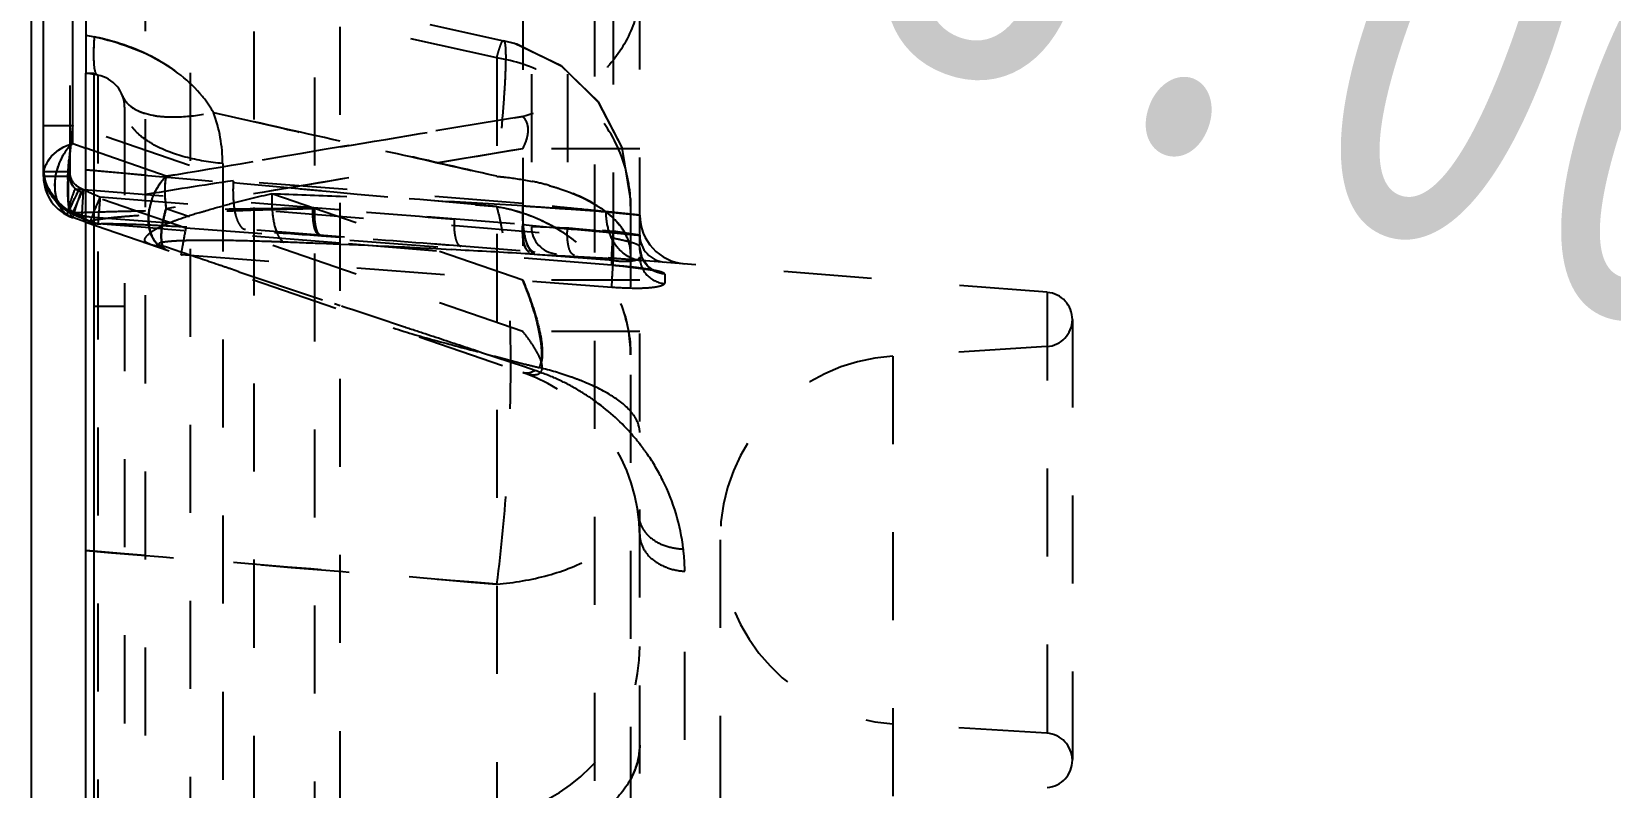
# Model space of a CAD drawing. Header units: millimetres. Extents: x 3054 to 4939, y -1170 to 130.
# Drawn here: x 3636.41 to 3665.68, y -171.5 to -157.48 of the extents above; entities that cross this region are included whole.
import ezdxf

# ---------------------------------------------------------------- set-up
doc = ezdxf.new("R2010")
doc.units = ezdxf.units.MM
doc.header["$LTSCALE"] = 16.335
doc.header["$PDMODE"] = 3
doc.header["$PDSIZE"] = 0.3125
doc.linetypes.add('HIDDEN', pattern=[0.2, 0.1, -0.1])
doc.layers.get('0').update_dxf_attribs({"linetype": 'CONTINUOUS'})
doc.layers.get('Defpoints').update_dxf_attribs({"linetype": 'CONTINUOUS'})
doc.layers.add('21', color=7, linetype='CONTINUOUS')
doc.styles.get("Standard").update_dxf_attribs({"font": 'txt', "width": 0.8})
doc.dimstyles.get("Standard").update_dxf_attribs({"dimtxt": 0.15625, "dimasz": 0.1875, "dimexe": 0.125, "dimexo": 0.0625, "dimtad": 0, "dimtih": 1, "dimtoh": 1, "dimdsep": 46, "dimtxsty": 'Standard', "dimcen": 0.09, "dimadec": 0, "dimazin": 0, "dimtp": 0.01, "dimtm": 0.01, "dimtfac": 1, "dimtofl": 0, "dimtmove": 0, "dimatfit": 3, "dimfxl": 0, "dimtolj": 1, "dimarcsym": 0})

# ---------------------------------------------------------------- blocks, each defined once
blk = doc.blocks.new('*D56')
at = {"color": 4, "lineweight": -2}
for p, q in [((3636.413, -222.472), (3636.413, -47.587)), ((3644.413, -47.587), (3657.538, -47.587)), ((3706.558, -47.587), (3681.005, -47.587)), ((3714.558, -73.33), (3714.558, -47.587))]:
    blk.add_line(p, q, dxfattribs=at)
at = {"color": 4}
for points in [[(3644.413, -46.254), (3644.413, -48.921), (3636.413, -47.587)], [(3706.558, -46.254), (3706.558, -48.921), (3714.558, -47.587)]]:
    blk.add_solid(points, dxfattribs=at)
at = {"layer": 'Defpoints', "color": 0}
for p in [(3714.558, -47.587), (3714.558, -73.33), (3636.413, -222.472)]:
    blk.add_point(p, dxfattribs=at)
at = {"color": 6, "insert": (3669.271, -47.587), "char_height": 8, "attachment_point": 5}
blk.add_mtext('\\A1;78.15', dxfattribs=at)
blk = doc.blocks.new('*D75')
at = {"color": 4, "lineweight": -2}
blk.add_line((3667.793, -159.258), (3675.299, -162.027), dxfattribs=at)
at = {"color": 4}
blk.add_solid([(3675.76, -160.776), (3674.838, -163.278), (3682.805, -164.795)], dxfattribs=at)
at = {"layer": 'Defpoints', "color": 0}
for p in [(3682.805, -164.795), (3690.31, -167.564)]:
    blk.add_point(p, dxfattribs=at)
at = {"color": 6, "insert": (3656.785, -155.198), "char_height": 8, "attachment_point": 5, "rotation": 339.7526}
blk.add_mtext('\\A1;∅8.00', dxfattribs=at)

msp = doc.modelspace()

# ---------------------------------------------------------------- linework, layer by layer
at = {"layer": '21', "color": 8, "linetype": 'HIDDEN'}
for p, q in [((3641.648, -119.123), (3641.661, -195.088)), ((3642.135, -194.959), (3642.135, -119.623)), ((3638.523, -307.753), (3638.523, -120.925)), ((3640.533, -134.607), (3640.533, -307.753)), ((3639.353, -135.371), (3639.353, -272.822)), ((3646.858, -217.119), (3646.858, -136.775)), ((3647.688, -275.791), (3647.688, -137.764)), ((3645.678, -145.2), (3645.678, -161.099)), ((3646.348, -145.2), (3646.348, -161.125)), ((3647.199, -161.724), (3647.199, -147.783)), ((3645.519, -150.02), (3645.519, -163.042)), ((3637.122, -151.943), (3637.122, -160.169)), ((3637.418, -155.942), (3645.164, -157.648)), ((3645.038, -157.964), (3637.418, -156.286)), ((3637.418, -157.544), (3637.58, -157.575)), ((3645.038, -157.964), (3645.038, -187.446)), ((3637.418, -158.289), (3637.418, -158.249)), ((3637.642, -158.289), (3637.418, -158.249)), ((3637.568, -158.259), (3637.568, -158.249)), ((3637.642, -158.289), (3637.642, -182.589)), ((3638.138, -158.88), (3638.138, -181.999)), ((3636.633, -159.219), (3637.175, -159.219)), ((3645.519, -162.092), (3637.175, -159.219)), ((3638.907, -160.162), (3637.418, -159.639)), ((3647.688, -159.651), (3645.519, -159.651)), ((3636.633, -160.073), (3636.684, -160.364)), ((3636.633, -160.073), (3637.122, -160.073)), ((3637.567, -160.056), (3638.137, -160.107)), ((3639.956, -159.926), (3639.956, -182.189)), ((3637.122, -160.169), (3636.633, -160.169)), ((3636.683, -160.362), (3636.921, -160.711)), ((3636.684, -160.366), (3636.924, -160.712)), ((3637.224, -160.395), (3647.199, -161.18)), ((3645.519, -160.667), (3640.153, -160.244)), ((3639.273, -161.125), (3637.326, -160.454)), ((3637.682, -160.545), (3647.199, -161.314)), ((3647.518, -160.578), (3647.518, -187.889)), ((3636.924, -160.713), (3637.1, -160.827)), ((3655.244, -162.316), (3637.073, -160.886)), ((3637.097, -160.826), (3637.174, -160.862)), ((3637.114, -160.807), (3637.1, -160.827)), ((3637.1, -160.827), (3637.1, -160.827)), ((3637.11, -160.78), (3637.114, -160.807)), ((3637.174, -160.862), (3637.174, -160.861)), ((3637.347, -160.908), (3637.174, -160.862)), ((3637.476, -160.834), (3637.4, -160.837)), ((3637.556, -160.832), (3637.476, -160.834)), ((3637.643, -160.829), (3637.556, -160.832)), ((3637.692, -160.828), (3637.643, -160.829)), ((3645.519, -163.042), (3638.907, -160.766)), ((3647.06, -160.822), (3647.688, -160.885)), ((3637.418, -161.013), (3645.519, -163.803)), ((3637.497, -161.007), (3637.504, -160.998)), ((3637.656, -161.044), (3637.655, -161.045)), ((3638.138, -161.083), (3637.656, -161.044)), ((3638.523, -161.114), (3638.138, -161.083)), ((3638.937, -161.148), (3638.523, -161.114)), ((3639.242, -161.172), (3638.937, -161.148)), ((3642.135, -161.406), (3639.242, -161.172)), ((3647.199, -161.724), (3639.273, -161.125)), ((3641.788, -161.266), (3642.135, -161.291)), ((3647.688, -161.257), (3645.519, -161.06)), ((3645.519, -161.06), (3645.697, -161.076)), ((3646.348, -161.125), (3645.678, -161.099)), ((3645.697, -161.076), (3646.416, -161.141)), ((3646.416, -161.141), (3646.531, -161.152)), ((3646.531, -161.152), (3647.543, -161.244)), ((3647.199, -161.18), (3647.688, -161.257)), ((3647.688, -161.257), (3647.199, -161.18)), ((3647.52, -161.24), (3647.577, -161.246)), ((3647.543, -161.244), (3647.688, -161.257)), ((3638.914, -161.481), (3638.832, -161.454)), ((3639.196, -161.575), (3638.914, -161.481)), ((3642.135, -161.427), (3641.75, -161.411)), ((3647.173, -161.813), (3642.135, -161.406)), ((3642.647, -161.449), (3642.135, -161.427)), ((3644.369, -161.533), (3644.198, -161.524)), ((3639.183, -161.615), (3647.173, -162.219)), ((3645.743, -161.61), (3645.641, -161.604)), ((3647.173, -161.813), (3647.171, -161.815)), ((3647.171, -161.815), (3647.372, -161.833)), ((3647.372, -161.833), (3647.61, -161.859)), ((3640.255, -161.933), (3640.117, -161.886)), ((3647.688, -162.092), (3645.519, -162.092)), ((3647.922, -161.907), (3647.958, -161.915)), ((3648.151, -161.978), (3648.151, -162.154)), ((3655.244, -162.316), (3655.244, -280.044)), ((3638.138, -162.576), (3637.568, -162.576)), ((3642.132, -162.564), (3642.027, -162.529)), ((3655.708, -162.819), (3655.708, -279.542)), ((3647.688, -163.042), (3645.519, -163.042)), ((3655.235, -163.322), (3652.38, -163.5)), ((3645.55, -163.7), (3644.756, -163.436)), ((3652.38, -163.5), (3652.38, -278.86)), ((3645.743, -163.765), (3645.55, -163.7)), ((3638.138, -167.167), (3637.568, -167.121)), ((3649.176, -166.91), (3649.176, -275.45)), ((3648.522, -173.887), (3648.522, -167.493)), ((3655.235, -170.499), (3652.38, -170.32))]:
    msp.add_line(p, q, dxfattribs=at)
at = {"layer": '21', "color": 7, "linetype": 'Continuous'}
for p, q in [((3637.418, -139.982), (3637.418, -158.249)), ((3636.633, -160.169), (3636.633, -151.932)), ((3637.175, -159.553), (3637.175, -155.817)), ((3637.418, -158.249), (3637.568, -158.249)), ((3637.418, -181.856), (3637.418, -158.289)), ((3637.568, -158.249), (3637.568, -182.629)), ((3637.175, -159.553), (3637.418, -159.639)), ((3637.418, -160.043), (3637.567, -160.056)), ((3637.418, -161.013), (3637.175, -160.93)), ((3637.568, -167.121), (3637.418, -167.109))]:
    msp.add_line(p, q, dxfattribs=at)
at = {"layer": '21', "color": 8, "linetype": 'HIDDEN'}
for points in [[(3647.518, -160.577), (3647.364, -159.63), (3646.92, -158.781), (3646.232, -158.115), (3645.368, -157.7), (3645.163, -157.647)], [(3647.367, -159.639), (3646.932, -158.797), (3646.256, -158.132), (3645.406, -157.712), (3645.163, -157.647)], [(3647.958, -161.915), (3647.972, -161.919), (3647.933, -161.901), (3647.829, -161.823), (3647.732, -161.683), (3647.688, -161.479)], [(3647.61, -161.859), (3647.797, -161.884), (3647.922, -161.907)]]:
    msp.add_lwpolyline(points, dxfattribs=at)
for centre, radius, start, end in [((3636.893, -161.391), 3.868, 67.4074, 68.5414), ((3636.976, -161.194), 3.654, 65.1173, 67.418), ((3637.042, -161.051), 3.497, 63.7657, 65.1042), ((3637.071, -160.991), 3.43, 61.3605, 63.7692), ((3637.538, -158.88), 0.6, 0, 80), ((4014.088, -2379.141), 2250.473, 99.426016, 99.596702), ((3637.233, -159.928), 2.722, 0.0434, 20.4309), ((4012.352, -2356.034), 2226.805, 99.481849, 99.654377), ((3637.37, -160.072), 0.736, 180.0351, 187.3029), ((3637.961, -160.35), 1.123, 160.9755, 170.7268), ((3654.032, -168.328), 18.524, 154.5692, 155.2651), ((3641.946, -150.598), 10.822, 244.5907, 245.2619), ((3641.737, -151.043), 10.33, 244.5806, 245.0119), ((3644.735, -164.931), 4.771, 74.5178, 78.4053), ((3637.516, -159.995), 0.907, 224.5654, 230.8202), ((3641.88, -150.74), 10.666, 245.2646, 246.1486), ((3641.891, -150.716), 10.692, 246.1476, 246.8165), ((3653.885, -161.863), 16.257, 175.3468, 176.2672), ((3639.728, -160.957), 1.148, 161.079, 170.4331), ((3639.753, -160.984), 1.176, 160.225, 169.3241), ((3645.27, -180.495), 20.485, 102.4176, 104.6782), ((3633.018, -376), 215.653, 87.57695, 87.9145), ((3633.137, -373.223), 212.874, 86.66528, 87.57729), ((3644.947, -160.715), 2.571, 0.0052, 2.9835), ((3641.916, -150.689), 11.224, 244.592, 246.8167), ((3641.028, -153.29), 8.475, 242.4967, 245.4312), ((3640.967, -153.412), 8.339, 242.4829, 243.0384), ((3638.684, -199.945), 39.129, 91.8811, 92.1941), ((3641.406, -286.399), 125.626, 91.49634, 91.69432), ((3641.059, -272.963), 112.185, 91.2957, 91.49825), ((3645.884, -505.437), 344.71, 90.70672, 91.22371), ((3641.912, -168.676), 8.193, 109.8041, 111.1416), ((3642.373, -169.931), 9.53, 107.4184, 109.8566), ((3611.987, -553.252), 393.612, 85.29856, 85.67588), ((3649.011, -113.944), 46.896, 265.7302, 265.9307), ((3651.089, -84.533), 76.38, 265.94152, 266.25963), ((3648.593, -160.885), 0.904, 180, 265.5), ((3637.695, -160.545), 0.502, 246.8167, 265.3788), ((3641.178, -166.769), 6.149, 111.1707, 111.9936), ((3646.181, -161.099), 0.502, 180, 265.5), ((3651.305, -113.361), 48.021, 264.0756, 264.3018), ((3646.68, -161.63), 0.843, 19.4164, 24.8137), ((3648.191, -161.257), 0.502, 180, 265.5), ((3639.646, -176.591), 15.238, 90.0428, 91.1011), ((3639.652, -187.724), 26.371, 89.4718, 90.0372), ((3639.605, -196.359), 35.006, 89.0951, 89.5243), ((3632.611, -384.815), 223.591, 87.65744, 87.82686), ((3613.059, -559.362), 399.132, 85.50026, 85.82245), ((3632.704, -382.679), 221.453, 87.02476, 87.42658), ((3632.791, -381.009), 219.781, 86.64821, 86.98032), ((3663.308, -162.629), 16.163, 175.3315, 176.2416), ((3641.863, -186.172), 25.424, 77.6908, 77.8849), ((3646.823, -161.595), 0.695, 0.0063, 3.7554), ((3652.755, -41.814), 120.001, 266.64975, 267.01023), ((3645.148, -197.499), 35.868, 86.2013, 86.7498), ((3647.788, -161.088), 0.641, 245.4017, 253.1089), ((3646.288, -180.084), 18.415, 85.6739, 86.1514), ((3647.769, -161.151), 0.576, 253.1168, 259.8117), ((3647.758, -161.21), 0.515, 259.8291, 265.463), ((3646.576, -176.226), 14.547, 85.5014, 85.6603), ((3783.222, 260.168), 445.656, 251.28861, 251.52907), ((3655.204, -162.819), 0.504, 273.5697, 85.5), ((3644.89, -163.479), 2.628, 0.0652, 21.3891), ((3671.938, -60.678), 106.294, 255.22068, 255.63014), ((3652.593, -166.91), 3.417, 93.5697, 266.4303), ((3644.472, -166.843), 3.216, 0, 71), ((3658.921, -111.326), 54, 255.6723, 255.9654), ((3644.403, -167.782), 4.234, 66.2509, 71.5564), ((3644.441, -167.688), 4.134, 60.5406, 66.2102), ((3644.406, -167.757), 4.211, 54.8144, 60.5927), ((3644.483, -167.647), 4.077, 41.8918, 54.8017), ((3646.839, -165.117), 0.902, 36.8871, 40.0021), ((3644.522, -167.61), 4.023, 37.9187, 41.8724), ((3644.55, -167.588), 3.987, 34.5705, 37.9124), ((3644.581, -167.566), 3.949, 26.4814, 34.5741), ((3644.654, -167.531), 3.868, 6.7397, 26.4933), ((3648.144, -166.428), 0.479, 186.4912, 192.3466), ((3644.472, -168.886), 3.216, 289.0001, 0), ((3655.204, -171.002), 0.504, 274.5, 86.4303)]:
    msp.add_arc(centre, radius, start, end, dxfattribs=at)
at = {"layer": '21', "color": 7, "linetype": 'Continuous'}
msp.add_arc((3637.437, -160.169), 0.804, 180, 250.9999, dxfattribs=at)
at = {"layer": '21', "color": 8, "linetype": 'HIDDEN'}
for points, knots in [([(3647.688, -156.666), (3647.688, -156.921), (3647.58, -157.463), (3647.111, -158.183), (3646.393, -158.741), (3645.818, -158.973), (3645.519, -159.054)], [0, 0, 0, 0, 0.221849, 0.466962, 0.731326, 1, 1, 1, 1]), ([(3637.642, -158.289), (3637.619, -158.285), (3637.584, -158.206), (3637.57, -158.07), (3637.565, -157.843), (3637.574, -157.672), (3637.58, -157.575)], [0, 0, 0, 0, 0.093058, 0.290195, 0.599469, 1, 1, 1, 1]), ([(3637.568, -157.952), (3637.568, -157.924), (3637.567, -157.798), (3637.573, -157.673), (3637.58, -157.575)], [0, 0, 0, 0, 0.218628, 1, 1, 1, 1]), ([(3637.58, -157.575), (3638.025, -157.671), (3638.879, -157.967), (3639.571, -158.6), (3639.784, -158.978)], [0, 0, 0, 0, 0.51178, 1, 1, 1, 1]), ([(3645.038, -157.964), (3645.05, -157.917), (3645.071, -157.837), (3645.106, -157.733), (3645.128, -157.677), (3645.154, -157.645), (3645.164, -157.648)], [0, 0, 0, 0, 0.4209, 0.72675, 0.916468, 1, 1, 1, 1]), ([(3645.164, -157.648), (3645.17, -157.649), (3645.181, -157.667), (3645.195, -157.727), (3645.203, -157.857), (3645.202, -158.069), (3645.191, -158.36), (3645.168, -158.722), (3645.135, -159.152), (3645.091, -159.64), (3645.057, -159.983), (3645.039, -160.163)], [0, 0, 0, 0, 0.007617, 0.022042, 0.074706, 0.159367, 0.274817, 0.419282, 0.590407, 0.785313, 1, 1, 1, 1]), ([(3639.784, -158.978), (3639.725, -158.873), (3639.443, -158.469), (3639.041, -158.158), (3638.715, -157.981)], [0, 0, 0, 0, 0.24497, 1, 1, 1, 1]), ([(3647.518, -160.715), (3647.518, -160.401), (3647.396, -159.741), (3646.857, -158.87), (3646.029, -158.236), (3645.368, -158.018), (3645.038, -157.964)], [0, 0, 0, 0, 0.235056, 0.48931, 0.750006, 1, 1, 1, 1]), ([(3638.101, -158.673), (3638.178, -158.882), (3638.534, -159.028), (3638.921, -159.063), (3639.299, -159.059), (3639.589, -159.019), (3639.784, -158.977)], [0, 0, 0, 0, 0.372603, 0.511833, 0.666419, 1, 1, 1, 1]), ([(3638.101, -158.673), (3638.109, -158.695), (3638.153, -158.786), (3638.232, -158.856), (3638.297, -158.898)], [0, 0, 0, 0, 0.228562, 1, 1, 1, 1]), ([(3639.956, -159.926), (3639.721, -159.906), (3639.271, -159.831), (3638.753, -159.639), (3638.43, -159.419), (3638.221, -159.209), (3638.138, -159.004), (3638.138, -158.88)], [0, 0, 0, 0, 0.314641, 0.605153, 0.72827, 0.833776, 1, 1, 1, 1]), ([(3638.297, -158.898), (3638.312, -158.907), (3638.378, -158.946), (3638.449, -158.974), (3638.505, -158.992)], [0, 0, 0, 0, 0.232296, 1, 1, 1, 1]), ([(3637.175, -159.219), (3637.148, -159.432), (3637.104, -159.827), (3637.075, -160.295), (3637.082, -160.601), (3637.1, -160.764), (3637.125, -160.868), (3637.157, -160.923), (3637.175, -160.93)], [0, 0, 0, 0, 0.371668, 0.686543, 0.808965, 0.902794, 0.965695, 1, 1, 1, 1]), ([(3637.175, -159.219), (3637.154, -159.386), (3637.118, -159.706), (3637.085, -160.151), (3637.081, -160.513), (3637.096, -160.724), (3637.114, -160.807)], [0, 0, 0, 0, 0.317399, 0.605364, 0.839112, 1, 1, 1, 1]), ([(3637.175, -159.219), (3637.169, -159.274), (3637.143, -159.491), (3637.122, -159.708), (3637.11, -159.869)], [0, 0, 0, 0, 0.256094, 1, 1, 1, 1]), ([(3637.175, -159.219), (3637.169, -159.276), (3637.144, -159.5), (3637.123, -159.723), (3637.111, -159.89)], [0, 0, 0, 0, 0.256461, 1, 1, 1, 1]), ([(3639.784, -158.978), (3640.222, -159.077), (3640.987, -159.256), (3642.082, -159.5), (3643.398, -159.784), (3644.382, -160.015), (3645.039, -160.163)], [0, 0, 0, 0, 0.250037, 0.437518, 0.624968, 1, 1, 1, 1]), ([(3645.519, -159.651), (3645.548, -159.596), (3645.598, -159.484), (3645.629, -159.312), (3645.606, -159.158), (3645.55, -159.081), (3645.519, -159.054)], [0, 0, 0, 0, 0.291597, 0.57104, 0.807886, 1, 1, 1, 1]), ([(3645.519, -159.651), (3645.55, -159.593), (3645.598, -159.481), (3645.627, -159.312), (3645.605, -159.163), (3645.552, -159.083), (3645.519, -159.054)], [0, 0, 0, 0, 0.308163, 0.570174, 0.794145, 1, 1, 1, 1]), ([(3638.268, -159.24), (3638.282, -159.259), (3638.351, -159.343), (3638.433, -159.414), (3638.5, -159.463)], [0, 0, 0, 0, 0.230517, 1, 1, 1, 1]), ([(3645.039, -160.163), (3644.555, -160.054), (3643.589, -159.828), (3642.619, -159.616), (3642.135, -159.51)], [0, 0, 0, 0, 0.500082, 1, 1, 1, 1]), ([(3636.633, -160.169), (3636.633, -160.102), (3636.661, -159.963), (3636.819, -159.714), (3637.028, -159.596), (3637.175, -159.555)], [0, 0, 0, 0, 0.231393, 0.473553, 1, 1, 1, 1]), ([(3637.116, -160.803), (3636.987, -160.729), (3636.772, -160.512), (3636.648, -160.23), (3636.633, -160.084)], [0, 0, 0, 0, 0.503778, 1, 1, 1, 1]), ([(3637.083, -160.22), (3637.084, -160.192), (3637.09, -160.072), (3637.098, -159.953), (3637.106, -159.862)], [0, 0, 0, 0, 0.236618, 1, 1, 1, 1]), ([(3637.111, -159.89), (3637.107, -159.942), (3637.095, -160.13), (3637.088, -160.318), (3637.09, -160.454)], [0, 0, 0, 0, 0.275733, 1, 1, 1, 1]), ([(3637.11, -159.869), (3637.106, -159.918), (3637.095, -160.099), (3637.089, -160.28), (3637.089, -160.411)], [0, 0, 0, 0, 0.273074, 1, 1, 1, 1]), ([(3637.303, -160.374), (3637.248, -160.347), (3637.154, -160.258), (3637.124, -160.134), (3637.122, -160.073)], [0, 0, 0, 0, 0.499329, 1, 1, 1, 1]), ([(3636.853, -160.169), (3636.842, -160.254), (3636.832, -160.419), (3636.885, -160.649), (3636.998, -160.833), (3637.115, -160.909), (3637.175, -160.93)], [0, 0, 0, 0, 0.287333, 0.550633, 0.783933, 1, 1, 1, 1]), ([(3637.303, -160.374), (3637.273, -160.436), (3637.232, -160.524), (3637.182, -160.633), (3637.153, -160.697), (3637.132, -160.747), (3637.112, -160.787), (3637.109, -160.808), (3637.097, -160.826), (3637.1, -160.827)], [0, 0, 0, 0, 0.414612, 0.587369, 0.727652, 0.835126, 0.920215, 0.978357, 1, 1, 1, 1]), ([(3640.153, -160.244), (3639.587, -160.329), (3638.771, -160.457), (3637.757, -160.637), (3637.306, -160.724), (3637.107, -160.773)], [0, 0, 0, 0, 0.554735, 0.801575, 1, 1, 1, 1]), ([(3637.326, -160.454), (3637.268, -160.435), (3637.165, -160.354), (3637.122, -160.231), (3637.122, -160.169)], [0, 0, 0, 0, 0.499988, 1, 1, 1, 1]), ([(3637.136, -160.641), (3637.142, -160.621), (3637.168, -160.538), (3637.198, -160.456), (3637.224, -160.395)], [0, 0, 0, 0, 0.235696, 1, 1, 1, 1]), ([(3638.907, -160.162), (3638.879, -160.19), (3638.767, -160.314), (3638.683, -160.464), (3638.642, -160.584)], [0, 0, 0, 0, 0.238255, 1, 1, 1, 1]), ([(3638.646, -160.586), (3638.661, -160.545), (3638.725, -160.391), (3638.82, -160.249), (3638.907, -160.162)], [0, 0, 0, 0, 0.260236, 1, 1, 1, 1]), ([(3638.907, -160.162), (3638.886, -160.25), (3638.873, -160.454), (3638.89, -160.656), (3638.907, -160.766)], [0, 0, 0, 0, 0.449763, 1, 1, 1, 1]), ([(3638.907, -160.162), (3638.887, -160.25), (3638.874, -160.454), (3638.891, -160.656), (3638.907, -160.766)], [0, 0, 0, 0, 0.449642, 1, 1, 1, 1]), ([(3640.153, -160.244), (3640.145, -160.354), (3640.145, -160.565), (3640.171, -160.815), (3640.224, -160.982), (3640.274, -161.082), (3640.334, -161.143), (3640.376, -161.146)], [0, 0, 0, 0, 0.338034, 0.64948, 0.772773, 0.871022, 1, 1, 1, 1]), ([(3647.518, -161.595), (3647.518, -161.514), (3647.486, -161.34), (3647.349, -161.091), (3647.119, -160.856), (3646.678, -160.556), (3645.972, -160.293), (3645.359, -160.191), (3645.038, -160.164)], [0, 0, 0, 0, 0.078876, 0.168298, 0.273662, 0.396531, 0.686288, 1, 1, 1, 1]), ([(3645.038, -160.164), (3645.093, -160.168), (3645.313, -160.19), (3645.531, -160.224), (3645.694, -160.258)], [0, 0, 0, 0, 0.247869, 1, 1, 1, 1]), ([(3646.008, -160.334), (3646.08, -160.354), (3646.351, -160.436), (3646.614, -160.546), (3646.795, -160.649)], [0, 0, 0, 0, 0.263545, 1, 1, 1, 1]), ([(3637.087, -160.82), (3637.09, -160.808), (3637.105, -160.748), (3637.121, -160.688), (3637.136, -160.641)], [0, 0, 0, 0, 0.199043, 1, 1, 1, 1]), ([(3637.089, -160.411), (3637.089, -160.448), (3637.091, -160.571), (3637.096, -160.695), (3637.11, -160.78)], [0, 0, 0, 0, 0.299585, 1, 1, 1, 1]), ([(3637.135, -160.738), (3637.14, -160.727), (3637.163, -160.673), (3637.188, -160.619), (3637.207, -160.577)], [0, 0, 0, 0, 0.206625, 1, 1, 1, 1]), ([(3637.326, -160.454), (3637.306, -160.513), (3637.276, -160.599), (3637.24, -160.711), (3637.216, -160.784), (3637.198, -160.843), (3637.182, -160.889), (3637.181, -160.911), (3637.172, -160.929), (3637.175, -160.93)], [0, 0, 0, 0, 0.370668, 0.549335, 0.706999, 0.833127, 0.924707, 0.980628, 1, 1, 1, 1]), ([(3637.174, -160.861), (3637.174, -160.856), (3637.18, -160.842), (3637.19, -160.814), (3637.207, -160.775), (3637.24, -160.699), (3637.296, -160.575), (3637.345, -160.467), (3637.373, -160.407)], [0, 0, 0, 0, 0.029803, 0.092271, 0.178316, 0.286601, 0.59629, 1, 1, 1, 1]), ([(3637.373, -160.407), (3637.368, -160.47), (3637.361, -160.563), (3637.354, -160.681), (3637.349, -160.756), (3637.347, -160.816), (3637.343, -160.866), (3637.347, -160.888), (3637.344, -160.907), (3637.347, -160.908)], [0, 0, 0, 0, 0.381928, 0.555249, 0.706607, 0.830802, 0.922965, 0.979954, 1, 1, 1, 1]), ([(3637.682, -160.545), (3637.671, -160.57), (3637.632, -160.663), (3637.592, -160.757), (3637.564, -160.826)], [0, 0, 0, 0, 0.267189, 1, 1, 1, 1]), ([(3639.52, -160.838), (3639.565, -160.824), (3639.751, -160.768), (3639.938, -160.716), (3640.08, -160.679)], [0, 0, 0, 0, 0.243028, 1, 1, 1, 1]), ([(3640.866, -160.49), (3640.861, -160.618), (3640.871, -160.857), (3640.915, -161.095), (3640.954, -161.197)], [0, 0, 0, 0, 0.538856, 1, 1, 1, 1]), ([(3645.519, -160.667), (3645.511, -160.776), (3645.511, -160.987), (3645.538, -161.238), (3645.59, -161.405), (3645.64, -161.504), (3645.701, -161.565), (3645.743, -161.568)], [0, 0, 0, 0, 0.338059, 0.649518, 0.772806, 0.871044, 1, 1, 1, 1]), ([(3647.688, -160.885), (3647.688, -160.885), (3647.683, -160.886), (3647.678, -160.883), (3647.664, -160.883), (3647.639, -160.88), (3647.595, -160.875), (3647.528, -160.868), (3647.443, -160.859), (3647.34, -160.849), (3647.22, -160.837), (3647.028, -160.817), (3646.751, -160.79), (3646.379, -160.753), (3645.963, -160.712), (3645.671, -160.682), (3645.519, -160.667)], [0, 0, 0, 0, 0.001136, 0.004503, 0.010091, 0.017886, 0.040045, 0.070875, 0.110232, 0.157819, 0.213307, 0.276368, 0.423708, 0.596346, 0.79026, 1, 1, 1, 1]), ([(3646.795, -160.649), (3646.851, -160.68), (3647.047, -160.801), (3647.226, -160.955), (3647.328, -161.086)], [0, 0, 0, 0, 0.278219, 1, 1, 1, 1]), ([(3637.073, -160.882), (3637.073, -160.879), (3637.077, -160.858), (3637.082, -160.838), (3637.087, -160.82)], [0, 0, 0, 0, 0.138732, 1, 1, 1, 1]), ([(3637.1, -160.827), (3637.098, -160.826), (3637.104, -160.816), (3637.107, -160.802), (3637.12, -160.772), (3637.129, -160.751), (3637.135, -160.738)], [0, 0, 0, 0, 0.067004, 0.248514, 0.556026, 1, 1, 1, 1]), ([(3637.499, -160.92), (3637.465, -160.917), (3637.326, -160.896), (3637.195, -160.834), (3637.107, -160.773)], [0, 0, 0, 0, 0.242234, 1, 1, 1, 1]), ([(3637.186, -160.844), (3637.184, -160.849), (3637.18, -160.853), (3637.176, -160.863), (3637.174, -160.862)], [0, 0, 0, 0, 0.743708, 1, 1, 1, 1]), ([(3637.564, -160.826), (3637.557, -160.845), (3637.535, -160.9), (3637.512, -160.955), (3637.5, -160.993)], [0, 0, 0, 0, 0.344974, 1, 1, 1, 1]), ([(3641.664, -160.765), (3641.268, -160.773), (3640.679, -160.789), (3639.902, -160.816), (3639.34, -160.838), (3638.801, -160.866), (3638.37, -160.893), (3638.048, -160.92), (3637.833, -160.942), (3637.654, -160.965), (3637.545, -160.981), (3637.504, -160.998)], [0, 0, 0, 0, 0.285178, 0.423897, 0.559152, 0.689471, 0.81248, 0.869539, 0.921949, 0.967821, 1, 1, 1, 1]), ([(3637.655, -161.045), (3637.653, -161.045), (3637.654, -161.037), (3637.652, -161.027), (3637.653, -161.006), (3637.654, -160.965), (3637.657, -160.897), (3637.661, -160.838), (3637.663, -160.805)], [0, 0, 0, 0, 0.018942, 0.070294, 0.153818, 0.268716, 0.585497, 1, 1, 1, 1]), ([(3638.907, -161.526), (3638.846, -161.505), (3638.728, -161.43), (3638.616, -161.244), (3638.571, -161.014), (3638.582, -160.85), (3638.597, -160.766)], [0, 0, 0, 0, 0.218649, 0.451382, 0.712697, 1, 1, 1, 1]), ([(3638.596, -160.766), (3638.582, -160.85), (3638.574, -161.015), (3638.619, -161.245), (3638.73, -161.43), (3638.846, -161.505), (3638.907, -161.526)], [0, 0, 0, 0, 0.288969, 0.551193, 0.783112, 1, 1, 1, 1]), ([(3638.907, -160.766), (3638.88, -160.855), (3638.838, -161.024), (3638.813, -161.228), (3638.82, -161.366), (3638.837, -161.455), (3638.874, -161.515), (3638.907, -161.526)], [0, 0, 0, 0, 0.353589, 0.653784, 0.773272, 0.869591, 1, 1, 1, 1]), ([(3638.907, -161.526), (3638.874, -161.515), (3638.837, -161.455), (3638.82, -161.366), (3638.813, -161.228), (3638.838, -161.024), (3638.88, -160.855), (3638.907, -160.766)], [0, 0, 0, 0, 0.13041, 0.22673, 0.346217, 0.646412, 1, 1, 1, 1]), ([(3641.756, -161.255), (3641.731, -161.253), (3641.68, -161.2), (3641.648, -161.092), (3641.626, -160.937), (3641.627, -160.82), (3641.632, -160.754)], [0, 0, 0, 0, 0.141264, 0.35027, 0.633635, 1, 1, 1, 1]), ([(3641.788, -161.266), (3641.763, -161.262), (3641.714, -161.208), (3641.663, -161.038), (3641.657, -160.88), (3641.664, -160.765)], [0, 0, 0, 0, 0.143846, 0.355385, 1, 1, 1, 1]), ([(3644.249, -160.96), (3644.244, -161.026), (3644.243, -161.143), (3644.265, -161.298), (3644.297, -161.405), (3644.348, -161.459), (3644.373, -161.461)], [0, 0, 0, 0, 0.366329, 0.649721, 0.858749, 1, 1, 1, 1]), ([(3645.038, -160.725), (3645.368, -160.779), (3646.029, -160.997), (3646.857, -161.631), (3647.396, -162.503), (3647.518, -163.162), (3647.518, -163.476)], [0, 0, 0, 0, 0.249996, 0.510693, 0.764946, 1, 1, 1, 1]), ([(3645.038, -160.725), (3645.281, -160.765), (3645.771, -160.904), (3646.438, -161.288), (3646.99, -161.835), (3647.245, -162.286), (3647.337, -162.521)], [0, 0, 0, 0, 0.242747, 0.496493, 0.751822, 1, 1, 1, 1]), ([(3645.039, -167.732), (3645.124, -167.071), (3645.252, -165.721), (3645.316, -163.774), (3645.276, -162.263), (3645.165, -161.279), (3645.087, -160.888), (3645.038, -160.725)], [0, 0, 0, 0, 0.284376, 0.577866, 0.830325, 0.927543, 1, 1, 1, 1]), ([(3645.519, -160.71), (3645.512, -160.848), (3645.519, -161.101), (3645.565, -161.354), (3645.611, -161.459)], [0, 0, 0, 0, 0.547175, 1, 1, 1, 1]), ([(3646.106, -160.751), (3646.196, -160.757), (3646.514, -160.778), (3646.833, -160.799), (3647.06, -160.822)], [0, 0, 0, 0, 0.282687, 1, 1, 1, 1]), ([(3647.06, -160.822), (3647.058, -160.893), (3647.074, -161.074), (3647.16, -161.348), (3647.297, -161.519), (3647.377, -161.583)], [0, 0, 0, 0, 0.250667, 0.63773, 1, 1, 1, 1]), ([(3637.656, -161.044), (3637.708, -161.041), (3637.83, -161.04), (3638.109, -161.045), (3638.506, -161.06), (3639.013, -161.085), (3639.732, -161.126), (3640.659, -161.186), (3641.408, -161.238), (3641.788, -161.266)], [0, 0, 0, 0, 0.038294, 0.087982, 0.202343, 0.326467, 0.45586, 0.723966, 1, 1, 1, 1]), ([(3638.512, -161.341), (3638.512, -161.324), (3638.532, -161.287), (3638.602, -161.212), (3638.675, -161.16), (3638.731, -161.131)], [0, 0, 0, 0, 0.160103, 0.382943, 1, 1, 1, 1]), ([(3638.731, -161.131), (3638.742, -161.125), (3638.789, -161.102), (3638.838, -161.082), (3638.875, -161.067)], [0, 0, 0, 0, 0.236738, 1, 1, 1, 1]), ([(3639.273, -161.125), (3639.251, -161.232), (3639.222, -161.376), (3639.194, -161.539), (3639.184, -161.596), (3639.183, -161.615)], [0, 0, 0, 0, 0.657213, 0.883402, 1, 1, 1, 1]), ([(3640.954, -161.197), (3640.96, -161.212), (3640.981, -161.262), (3641.009, -161.311), (3641.034, -161.34)], [0, 0, 0, 0, 0.290007, 1, 1, 1, 1]), ([(3645.519, -161.06), (3645.513, -161.147), (3645.515, -161.293), (3645.544, -161.439), (3645.57, -161.492)], [0, 0, 0, 0, 0.596783, 1, 1, 1, 1]), ([(3645.643, -161.561), (3645.618, -161.559), (3645.567, -161.505), (3645.535, -161.398), (3645.513, -161.243), (3645.515, -161.126), (3645.519, -161.06)], [0, 0, 0, 0, 0.141283, 0.350299, 0.633679, 1, 1, 1, 1]), ([(3646.476, -161.626), (3646.45, -161.624), (3646.398, -161.572), (3646.365, -161.463), (3646.342, -161.308), (3646.344, -161.191), (3646.348, -161.125)], [0, 0, 0, 0, 0.143127, 0.352314, 0.634976, 1, 1, 1, 1]), ([(3646.353, -161.372), (3646.35, -161.354), (3646.343, -161.272), (3646.344, -161.189), (3646.348, -161.125)], [0, 0, 0, 0, 0.225685, 1, 1, 1, 1]), ([(3647.688, -161.257), (3647.688, -161.255), (3647.675, -161.258), (3647.662, -161.252), (3647.63, -161.251), (3647.59, -161.246), (3647.537, -161.241), (3647.445, -161.232), (3647.305, -161.219), (3647.11, -161.2), (3646.88, -161.177), (3646.622, -161.152), (3646.442, -161.135), (3646.348, -161.125)], [0, 0, 0, 0, 0.004519, 0.017892, 0.04002, 0.070797, 0.110088, 0.15761, 0.276019, 0.423226, 0.595836, 0.789897, 1, 1, 1, 1]), ([(3646.537, -161.144), (3646.64, -161.155), (3646.968, -161.186), (3647.296, -161.218), (3647.52, -161.24)], [0, 0, 0, 0, 0.315314, 1, 1, 1, 1]), ([(3647.173, -161.681), (3647.171, -161.681), (3647.171, -161.675), (3647.17, -161.663), (3647.171, -161.632), (3647.172, -161.588), (3647.175, -161.53), (3647.179, -161.46), (3647.187, -161.342), (3647.194, -161.247), (3647.199, -161.18)], [0, 0, 0, 0, 0.006205, 0.022874, 0.085196, 0.178968, 0.293598, 0.430861, 0.598455, 1, 1, 1, 1]), ([(3647.199, -161.18), (3647.196, -161.22), (3647.185, -161.363), (3647.175, -161.506), (3647.171, -161.609)], [0, 0, 0, 0, 0.280524, 1, 1, 1, 1]), ([(3647.328, -161.086), (3647.34, -161.102), (3647.384, -161.162), (3647.422, -161.227), (3647.445, -161.277)], [0, 0, 0, 0, 0.262326, 1, 1, 1, 1]), ([(3647.577, -161.246), (3647.593, -161.247), (3647.62, -161.251), (3647.658, -161.252), (3647.673, -161.258), (3647.688, -161.255), (3647.688, -161.257)], [0, 0, 0, 0, 0.433773, 0.746577, 0.936085, 1, 1, 1, 1]), ([(3638.609, -161.423), (3638.597, -161.419), (3638.564, -161.406), (3638.528, -161.385), (3638.517, -161.363)], [0, 0, 0, 0, 0.329551, 1, 1, 1, 1]), ([(3638.609, -161.423), (3638.627, -161.429), (3638.7, -161.45), (3638.776, -161.457), (3638.832, -161.454)], [0, 0, 0, 0, 0.256361, 1, 1, 1, 1]), ([(3639.354, -161.356), (3639.293, -161.357), (3639.175, -161.36), (3639.03, -161.367), (3638.925, -161.377), (3638.855, -161.386), (3638.811, -161.395), (3638.773, -161.407), (3638.773, -161.417)], [0, 0, 0, 0, 0.310741, 0.601622, 0.734023, 0.852235, 0.948869, 1, 1, 1, 1]), ([(3638.773, -161.417), (3638.773, -161.425), (3638.798, -161.441), (3638.818, -161.448), (3638.832, -161.454)], [0, 0, 0, 0, 0.344421, 1, 1, 1, 1]), ([(3640.117, -161.886), (3640.037, -161.86), (3639.73, -161.756), (3639.424, -161.652), (3639.196, -161.575)], [0, 0, 0, 0, 0.259226, 1, 1, 1, 1]), ([(3641.089, -161.385), (3641.01, -161.381), (3640.7, -161.37), (3640.389, -161.361), (3640.158, -161.357)], [0, 0, 0, 0, 0.254116, 1, 1, 1, 1]), ([(3641.034, -161.34), (3641.038, -161.345), (3641.054, -161.363), (3641.074, -161.378), (3641.089, -161.385)], [0, 0, 0, 0, 0.283619, 1, 1, 1, 1]), ([(3645.57, -161.492), (3645.574, -161.502), (3645.59, -161.531), (3645.62, -161.559), (3645.643, -161.561)], [0, 0, 0, 0, 0.307498, 1, 1, 1, 1]), ([(3645.611, -161.459), (3645.615, -161.469), (3645.632, -161.503), (3645.653, -161.537), (3645.67, -161.558)], [0, 0, 0, 0, 0.280451, 1, 1, 1, 1]), ([(3647.171, -161.815), (3647.17, -161.815), (3647.171, -161.805), (3647.169, -161.793), (3647.17, -161.769), (3647.171, -161.727), (3647.174, -161.659), (3647.178, -161.602), (3647.18, -161.57)], [0, 0, 0, 0, 0.022157, 0.082281, 0.176248, 0.29831, 0.601236, 1, 1, 1, 1]), ([(3647.446, -161.369), (3647.433, -161.366), (3647.379, -161.353), (3647.324, -161.341), (3647.283, -161.332)], [0, 0, 0, 0, 0.237271, 1, 1, 1, 1]), ([(3647.475, -161.35), (3647.48, -161.367), (3647.501, -161.431), (3647.513, -161.499), (3647.516, -161.549)], [0, 0, 0, 0, 0.258617, 1, 1, 1, 1]), ([(3647.688, -161.479), (3647.688, -161.459), (3647.622, -161.418), (3647.569, -161.403), (3647.528, -161.391)], [0, 0, 0, 0, 0.325559, 1, 1, 1, 1]), ([(3648.151, -161.978), (3648.032, -161.968), (3647.787, -161.856), (3647.688, -161.603), (3647.688, -161.48)], [0, 0, 0, 0, 0.492147, 1, 1, 1, 1]), ([(3639.205, -161.629), (3639.202, -161.628), (3639.195, -161.624), (3639.183, -161.621), (3639.183, -161.615)], [0, 0, 0, 0, 0.375103, 1, 1, 1, 1]), ([(3646.497, -161.652), (3646.557, -161.655), (3646.785, -161.667), (3647.013, -161.679), (3647.181, -161.689)], [0, 0, 0, 0, 0.263369, 1, 1, 1, 1]), ([(3647.171, -161.609), (3647.171, -161.619), (3647.171, -161.636), (3647.17, -161.66), (3647.172, -161.672), (3647.171, -161.681), (3647.173, -161.681)], [0, 0, 0, 0, 0.430082, 0.74146, 0.931708, 1, 1, 1, 1]), ([(3647.173, -162.219), (3647.171, -162.2), (3647.174, -162.143), (3647.18, -161.978), (3647.191, -161.832), (3647.199, -161.724)], [0, 0, 0, 0, 0.115422, 0.345625, 1, 1, 1, 1]), ([(3648.151, -161.978), (3648.151, -161.969), (3648.12, -161.95), (3648.068, -161.933), (3647.976, -161.911), (3647.856, -161.89), (3647.71, -161.869), (3647.479, -161.841), (3647.298, -161.824), (3647.173, -161.813)], [0, 0, 0, 0, 0.02758, 0.087356, 0.180437, 0.303749, 0.453147, 0.6233, 1, 1, 1, 1]), ([(3647.199, -161.724), (3647.314, -161.739), (3647.453, -161.75), (3647.604, -161.72), (3647.655, -161.705), (3647.688, -161.676), (3647.688, -161.657)], [0, 0, 0, 0, 0.677775, 0.79702, 0.888424, 1, 1, 1, 1]), ([(3647.688, -161.657), (3647.688, -161.778), (3647.785, -162.03), (3648.03, -162.144), (3648.151, -162.154)], [0, 0, 0, 0, 0.498524, 1, 1, 1, 1]), ([(3645.519, -162.092), (3645.616, -162.321), (3645.744, -162.665), (3645.855, -163.118), (3645.888, -163.41), (3645.871, -163.635), (3645.789, -163.79), (3645.65, -163.838), (3645.563, -163.818), (3645.519, -163.803)], [0, 0, 0, 0, 0.366863, 0.540184, 0.688606, 0.798036, 0.871498, 0.931801, 1, 1, 1, 1]), ([(3645.835, -163.105), (3645.819, -163.021), (3645.741, -162.676), (3645.624, -162.34), (3645.519, -162.092)], [0, 0, 0, 0, 0.239305, 1, 1, 1, 1]), ([(3647.173, -162.219), (3647.297, -162.228), (3647.527, -162.239), (3647.797, -162.237), (3647.968, -162.218), (3648.054, -162.201), (3648.113, -162.181), (3648.143, -162.164), (3648.151, -162.154)], [0, 0, 0, 0, 0.37703, 0.696295, 0.81224, 0.898776, 0.960804, 1, 1, 1, 1]), ([(3643.71, -163.088), (3643.576, -163.044), (3643.05, -162.87), (3642.524, -162.695), (3642.132, -162.564)], [0, 0, 0, 0, 0.25431, 1, 1, 1, 1]), ([(3643.116, -162.975), (3643.384, -163.067), (3643.954, -163.225), (3644.526, -163.377), (3644.823, -163.455)], [0, 0, 0, 0, 0.47949, 1, 1, 1, 1]), ([(3644.756, -163.436), (3644.668, -163.406), (3644.319, -163.291), (3643.971, -163.175), (3643.71, -163.088)], [0, 0, 0, 0, 0.251882, 1, 1, 1, 1]), ([(3645.519, -163.803), (3645.558, -163.816), (3645.634, -163.838), (3645.744, -163.852), (3645.834, -163.828), (3645.875, -163.768), (3645.884, -163.703), (3645.871, -163.626), (3645.83, -163.509), (3645.752, -163.365), (3645.642, -163.199), (3645.561, -163.094), (3645.519, -163.042)], [0, 0, 0, 0, 0.102839, 0.19449, 0.273749, 0.315176, 0.366741, 0.432258, 0.507951, 0.671039, 0.83656, 1, 1, 1, 1]), ([(3645.874, -163.47), (3645.874, -163.442), (3645.87, -163.32), (3645.852, -163.198), (3645.835, -163.105)], [0, 0, 0, 0, 0.223277, 1, 1, 1, 1]), ([(3645.826, -163.714), (3645.834, -163.698), (3645.865, -163.621), (3645.873, -163.536), (3645.874, -163.47)], [0, 0, 0, 0, 0.204958, 1, 1, 1, 1]), ([(3645.519, -163.803), (3645.535, -163.808), (3645.611, -163.823), (3645.691, -163.795), (3645.743, -163.765)], [0, 0, 0, 0, 0.215547, 1, 1, 1, 1]), ([(3646.594, -163.955), (3646.535, -163.932), (3646.283, -163.839), (3646.025, -163.763), (3645.826, -163.714)], [0, 0, 0, 0, 0.234747, 1, 1, 1, 1]), ([(3647.53, -164.537), (3647.426, -164.413), (3647.123, -164.186), (3646.787, -164.031), (3646.594, -163.955)], [0, 0, 0, 0, 0.437915, 1, 1, 1, 1]), ([(3647.688, -164.92), (3647.688, -164.891), (3647.676, -164.767), (3647.617, -164.651), (3647.56, -164.575)], [0, 0, 0, 0, 0.23491, 1, 1, 1, 1]), ([(3645.038, -167.732), (3645.359, -167.705), (3645.972, -167.601), (3646.679, -167.333), (3647.119, -167.029), (3647.349, -166.79), (3647.486, -166.537), (3647.518, -166.361), (3647.518, -166.279)], [0, 0, 0, 0, 0.31241, 0.601469, 0.72441, 0.83017, 0.920281, 1, 1, 1, 1]), ([(3647.676, -166.531), (3647.681, -166.553), (3647.707, -166.643), (3647.756, -166.727), (3647.801, -166.782)], [0, 0, 0, 0, 0.237347, 1, 1, 1, 1]), ([(3647.688, -166.812), (3647.688, -166.898), (3647.736, -167.078), (3647.925, -167.296), (3648.2, -167.443), (3648.412, -167.486), (3648.522, -167.492)], [0, 0, 0, 0, 0.218086, 0.455592, 0.718842, 1, 1, 1, 1]), ([(3647.801, -166.782), (3647.82, -166.805), (3647.904, -166.894), (3648.012, -166.959), (3648.097, -166.995)], [0, 0, 0, 0, 0.238672, 1, 1, 1, 1]), ([(3648.097, -166.995), (3648.192, -167.034), (3648.327, -167.068), (3648.462, -167.077), (3648.496, -167.077)], [0, 0, 0, 0, 0.754662, 1, 1, 1, 1]), ([(3647.688, -170.719), (3647.688, -170.921), (3647.569, -171.367), (3647.085, -171.926), (3646.372, -172.351), (3645.813, -172.525), (3645.519, -172.587)], [0, 0, 0, 0, 0.197526, 0.43204, 0.706239, 1, 1, 1, 1]), ([(3647.523, -171.344), (3647.55, -171.293), (3647.643, -171.097), (3647.688, -170.878), (3647.688, -170.719)], [0, 0, 0, 0, 0.266282, 1, 1, 1, 1])]:
    msp.add_open_spline(points, degree=3, knots=knots, dxfattribs=at)
for points in [[(3638.308, -157.791), (3638.073, -157.699), (3637.828, -157.628), (3637.58, -157.575)], [(3642.135, -159.51), (3641.35, -159.339), (3640.568, -159.155), (3639.784, -158.978)], [(3642.135, -159.619), (3643.263, -159.43), (3644.391, -159.241), (3645.519, -159.054)], [(3638.907, -160.162), (3639.983, -159.98), (3641.059, -159.799), (3642.135, -159.619)], [(3645.519, -159.651), (3644.391, -159.84), (3643.263, -160.029), (3642.135, -160.219)], [(3636.942, -159.879), (3636.926, -159.913), (3636.912, -159.949), (3636.9, -159.984)], [(3645.038, -160.725), (3642.498, -160.496), (3639.958, -160.269), (3637.418, -160.042)], [(3638.137, -160.107), (3640.438, -160.312), (3642.738, -160.518), (3645.038, -160.725)], [(3636.701, -160.385), (3636.67, -160.316), (3636.649, -160.241), (3636.639, -160.166)], [(3636.87, -160.631), (3636.8, -160.56), (3636.741, -160.476), (3636.701, -160.385)], [(3637.123, -160.169), (3637.122, -160.225), (3637.14, -160.283), (3637.169, -160.33)], [(3637.169, -160.33), (3637.184, -160.354), (3637.203, -160.376), (3637.224, -160.395)], [(3637.217, -160.312), (3637.242, -160.337), (3637.271, -160.358), (3637.303, -160.373)], [(3642.135, -160.219), (3641.059, -160.4), (3639.983, -160.583), (3638.907, -160.766)], [(3637.114, -160.807), (3637.053, -160.777), (3636.996, -160.74), (3636.943, -160.698)], [(3637.105, -160.822), (3637.108, -160.818), (3637.111, -160.812), (3637.114, -160.807)], [(3637.11, -160.78), (3637.113, -160.798), (3637.117, -160.816), (3637.121, -160.835)], [(3637.121, -160.835), (3637.125, -160.848), (3637.129, -160.862), (3637.134, -160.875)], [(3637.134, -160.875), (3637.137, -160.884), (3637.141, -160.893), (3637.146, -160.901)], [(3637.146, -160.901), (3637.149, -160.906), (3637.152, -160.911), (3637.156, -160.915)], [(3637.156, -160.915), (3637.161, -160.921), (3637.168, -160.927), (3637.175, -160.93)], [(3637.237, -160.876), (3637.219, -160.867), (3637.202, -160.857), (3637.186, -160.845)], [(3637.347, -160.908), (3637.309, -160.905), (3637.271, -160.894), (3637.237, -160.876)], [(3637.656, -161.044), (3637.603, -161.039), (3637.551, -161.022), (3637.504, -160.998)], [(3638.517, -161.363), (3638.514, -161.356), (3638.512, -161.348), (3638.512, -161.341)], [(3645.67, -161.558), (3645.679, -161.569), (3645.689, -161.579), (3645.7, -161.588)], [(3647.528, -161.391), (3647.501, -161.384), (3647.473, -161.376), (3647.446, -161.369)], [(3645.7, -161.588), (3645.713, -161.598), (3645.727, -161.606), (3645.743, -161.61)], [(3647.377, -161.583), (3647.421, -161.618), (3647.47, -161.648), (3647.521, -161.671)], [(3647.688, -166.812), (3647.688, -166.702), (3647.68, -166.592), (3647.668, -166.482)], [(3637.418, -167.109), (3639.958, -167.315), (3642.498, -167.523), (3645.039, -167.732)], [(3648.522, -167.493), (3648.522, -167.354), (3648.512, -167.215), (3648.496, -167.077)], [(3645.039, -167.732), (3642.738, -167.543), (3640.438, -167.354), (3638.138, -167.167)]]:
    msp.add_open_spline(points, degree=3, dxfattribs=at)
at = {"layer": '21', "color": 7, "linetype": 'Continuous'}
for points, knots in [([(3636.633, -160.169), (3636.633, -160.102), (3636.661, -159.963), (3636.819, -159.714), (3637.028, -159.596), (3637.175, -159.555)], [0, 0, 0, 0, 0.231395, 0.473551, 1, 1, 1, 1]), ([(3637.176, -159.555), (3637.151, -159.575), (3637.054, -159.668), (3636.985, -159.786), (3636.943, -159.879)], [0, 0, 0, 0, 0.242181, 1, 1, 1, 1]), ([(3636.943, -159.879), (3636.92, -159.928), (3636.845, -160.123), (3636.826, -160.342), (3636.854, -160.495)], [0, 0, 0, 0, 0.258841, 1, 1, 1, 1]), ([(3636.854, -160.495), (3636.858, -160.521), (3636.881, -160.618), (3636.922, -160.711), (3636.965, -160.77)], [0, 0, 0, 0, 0.266416, 1, 1, 1, 1]), ([(3636.965, -160.77), (3636.978, -160.789), (3637.034, -160.858), (3637.113, -160.908), (3637.175, -160.93)], [0, 0, 0, 0, 0.256134, 1, 1, 1, 1])]:
    msp.add_open_spline(points, degree=3, knots=knots, dxfattribs=at)

# ---------------------------------------------------------------- dimensions: what is measured, and where the dimension line sits
dim = msp.add_linear_dim(base=(3714.557536278, -47.587400992), p1=(3636.412536278, -222.4722973), p2=(3714.557536278, -73.330448609), dimstyle='Standard', override={"dimtxt": 8, "dimasz": 8, "dimexe": 0, "dimexo": 0, "dimgap": 0, "dimtih": 0, "dimtoh": 0, "dimzin": 0, "dimcen": 0, "dimclrd": 4, "dimclre": 4, "dimclrt": 6, "dimadec": 2, "dimtp": 0, "dimtm": 0, "dimtzin": 0})
dim.commit()
dim.dimension.update_dxf_attribs({"geometry": '*D56', "text_midpoint": (3669.271435472, -47.587400992), "dimtype": 160})
dim = msp.add_diameter_dim_2p(p1=(3690.31, -167.564), p2=(3682.805, -164.795), dimstyle='Standard', override={"dimtxt": 8, "dimasz": 8, "dimexe": 0, "dimexo": 0, "dimgap": 0, "dimtih": 0, "dimtoh": 0, "dimzin": 0, "dimcen": 0, "dimclrd": 4, "dimclre": 4, "dimclrt": 6, "dimadec": 2, "dimtp": 0, "dimtm": 0, "dimtzin": 0})
dim.commit()
dim.dimension.update_dxf_attribs({"geometry": '*D75', "text_midpoint": (3656.785, -155.198)})

doc.saveas('drawing.dxf')
